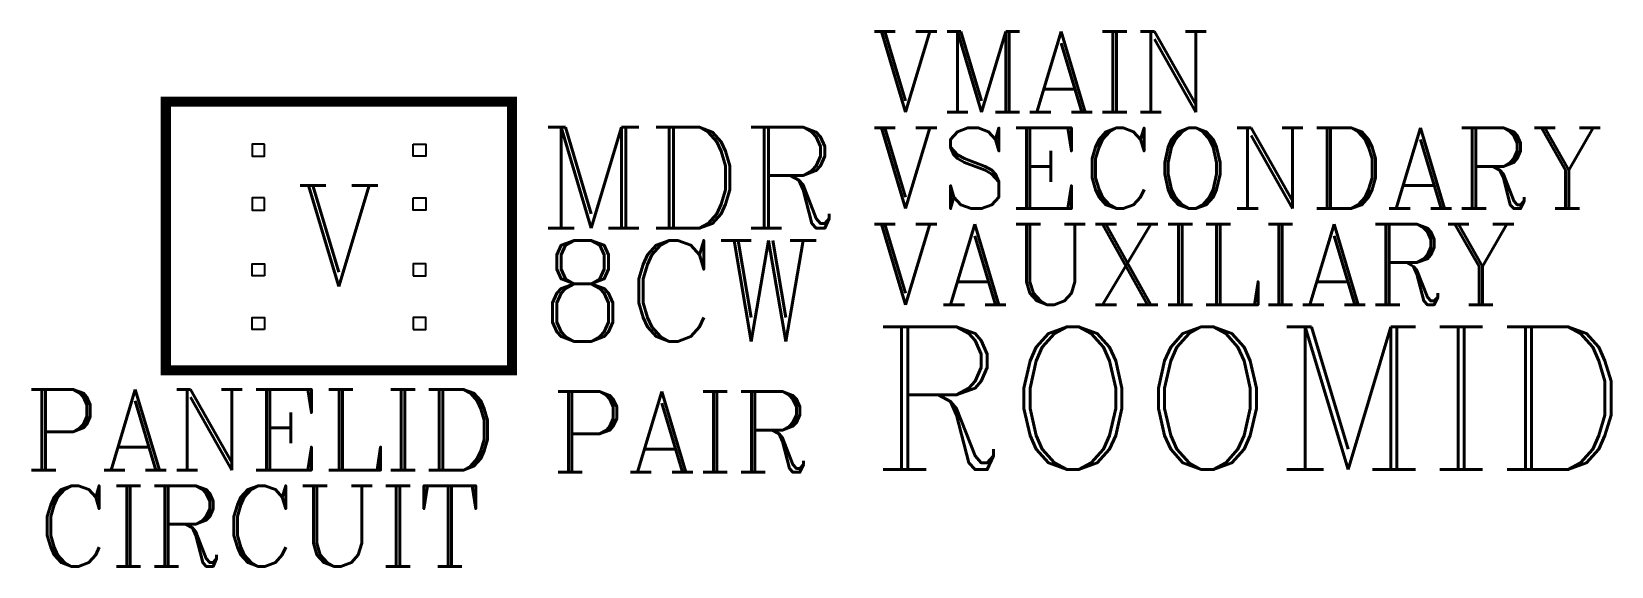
# Model space of a CAD drawing. Header units: inches. Extents: x -23 to 95, y -25 to 15.
import ezdxf
from ezdxf.enums import TextEntityAlignment as Align

# ---------------------------------------------------------------- set-up
doc = ezdxf.new("R2010")
doc.units = ezdxf.units.IN
doc.header["$LTSCALE"] = 48
doc.header["$MEASUREMENT"] = 0
doc.styles.add('ROMANC', font='COMPLEX.SHX')
doc.styles.add('WSNotes', font='complex.shx', dxfattribs={"height": 18})

msp = doc.modelspace()

# ---------------------------------------------------------------- texts
at = {"flags": 1}
for tag, p, height, style in [('VMAIN', (39.6, 9.21), 6, 'ROMANC'), ('VSECONDARY', (39.6, 2.04), 6, 'ROMANC'), ('VAUXILIARY', (39.6, -5.12), 6, 'ROMANC'), ('ROOMID', (39.6, -17.38), 10.62, 'WSNotes')]:
    msp.add_attdef(tag, p, '', height=height, dxfattribs=dict(at, style=style))
at = {"style": 'ROMANC'}
for tag, p in [('PANELID', (-23.39, -17.42)), ('PAIR', (15.79, -17.58))]:
    msp.add_attdef(tag, p, '', height=6, dxfattribs=at)
msp.add_attdef('CIRCUIT', text='', height=6, dxfattribs=at).set_placement((-5.89, -18.58), align=Align.TOP_CENTER)

# ---------------------------------------------------------------- wipeouts: each hides what was drawn before it
msp.add_wipeout([(-12.88, 10), (38.55, 10), (38.55, -10), (-12.88, -10)])

# ---------------------------------------------------------------- next in the draw order: linework, layer by layer
at = {"linetype": 'Continuous', "const_width": 0.75}
msp.add_lwpolyline([(-12.88, 10), (12.88, 10), (12.88, -10), (-12.88, -10)], close=True, dxfattribs=at)
for points in [[(-5.53, 6.83), (-6.47, 6.83), (-6.47, 5.93), (-5.53, 5.93)], [(5.53, 6.83), (6.47, 6.83), (6.47, 5.93), (5.53, 5.93)], [(-5.53, 2.83), (-6.47, 2.83), (-6.47, 1.93), (-5.53, 1.93)], [(5.53, 2.83), (6.47, 2.83), (6.47, 1.93), (5.53, 1.93)], [(-5.53, -2.96), (-6.47, -2.96), (-6.47, -2.07), (-5.53, -2.07)], [(5.53, -2.96), (6.47, -2.96), (6.47, -2.07), (5.53, -2.07)], [(-5.53, -6.96), (-6.47, -6.96), (-6.47, -6.07), (-5.53, -6.07)], [(5.53, -6.96), (6.47, -6.96), (6.47, -6.07), (5.53, -6.07)]]:
    msp.add_lwpolyline(points, close=True)

# ---------------------------------------------------------------- next in the draw order: texts
at = {"style": 'ROMANC'}
for s, p in [('MDR', (14.92, 0.58)), ('8CW', (14.92, -7.84))]:
    msp.add_text(s, height=7.509, dxfattribs=at).set_placement(p)
msp.add_text('V', height=7.51, dxfattribs=at).set_placement((0, 0), align=Align.MIDDLE_CENTER)

doc.saveas('drawing.dxf')
